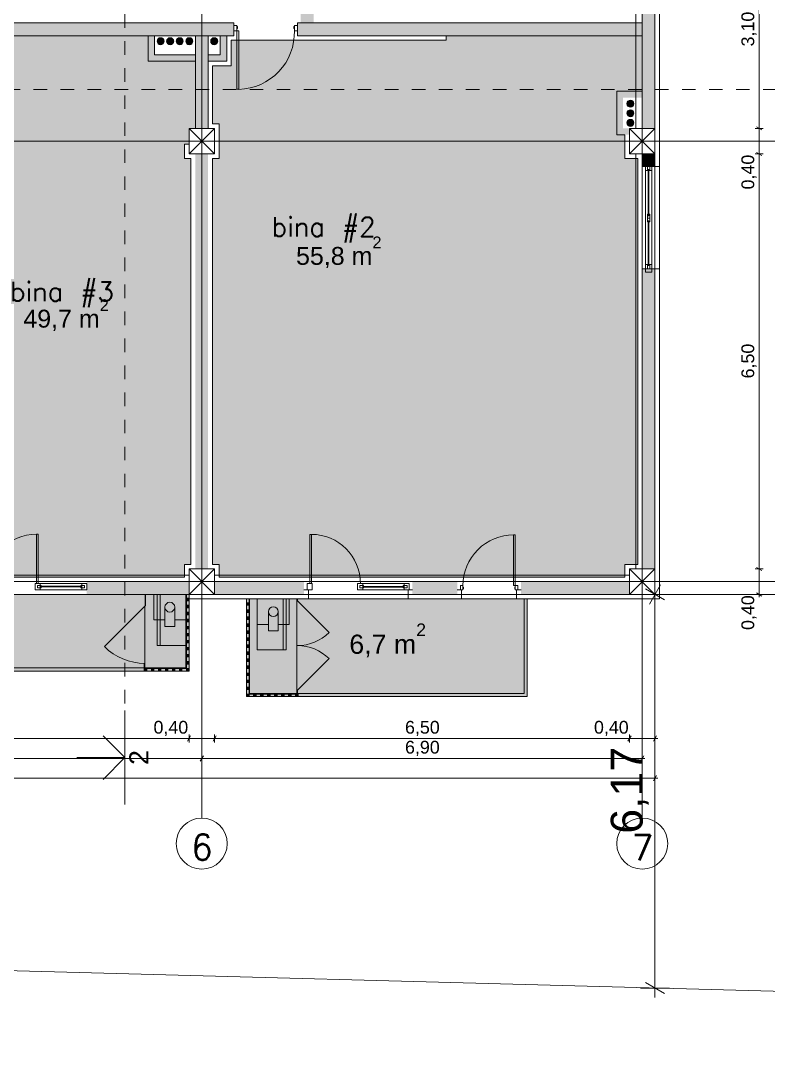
# Model space of a CAD drawing. Header units: metres. Extents: x 476297 to 476657, y 4620828 to 4621206.
# Drawn here: x 476422.53 to 476434.24, y 4620856.06 to 4620872.34 of the extents above; entities that cross this region are included whole.
import ezdxf

# ---------------------------------------------------------------- set-up
doc = ezdxf.new("R2010")
doc.units = ezdxf.units.M
doc.header["$MEASUREMENT"] = 0
doc.linetypes.add('Dashed', pattern=[0.423333, 0.211667, -0.211667])
for name, color, linetype in [('0_Pen_No__42_Pen_No__250', 7, 'Continuous'), ('2D Drafting - General_Pen_No__1', 7, 'Continuous'), ('2D Drafting - General_Pen_No__1_Pen_No__7', 7, 'Continuous'), ('2D Drafting - General_Pen_No__250_Pen_No__7', 7, 'Continuous'), ('2D Drafting - General_Pen_No__7', 7, 'Continuous'), ('2D Drafting - General_Pen_No__7_Pen_No__1', 7, 'Continuous'), ('2D Drafting - General_Pen_No__7_Pen_No__7', 7, 'Continuous'), ('Annotation - Text_Pen_No__7', 7, 'Continuous'), ('Doors_Pen_No__7_Pen_No__1', 7, 'Continuous'), ('Doors_Pen_No__7_Pen_No__7', 7, 'Continuous'), ('G-Anno-Nplt', 7, 'Continuous'), ('gegmebi_Pen_No__1', 7, 'Continuous'), ('kar-panjara_Pen_No__7_Pen_No__1', 7, 'Continuous'), ('kar-panjara_Pen_No__7_Pen_No__7', 7, 'Continuous'), ('New.', 7, 'Continuous'), ('New2D Drafting - General_Pen_No__250_Pen_No__7', 7, 'Continuous'), ('New2D Drafting - General_Pen_No__30_Pen_No__9_Pen_No__9', 7, 'Continuous'), ('New_________ _________ ___2', 7, 'Continuous'), ('NewDoors_Pen_No__7_Pen_No__7', 7, 'Continuous'), ('Newreg_nak', 7, 'Continuous'), ('Newshenobebi', 7, 'Continuous'), ('NewStructural - Bearing', 7, 'Continuous'), ('shaxtebi da milebi_Pen_No__1_Pen_No__1', 7, 'Continuous'), ('shaxtebi da milebi_Pen_No__5_Pen_No__250', 7, 'Continuous'), ('shaxtebi da milebi_Pen_No__5_Pen_No__5', 7, 'Continuous'), ('zoma', 7, 'Continuous'), ('zoma_Pen_No__5', 7, 'Continuous')]:
    doc.layers.add(name, color=color, linetype=linetype)
doc.styles.add('GENERATED_STYLE_1', font='arial.ttf')
doc.styles.add('GENERATED_STYLE_2', font='arial.ttf')
doc.dimstyles.new('GENERATED_STYLE__1', dxfattribs={"dimtxt": 0.2, "dimasz": 0.064421, "dimexe": 0.18, "dimexo": 0.003, "dimgap": 0.09, "dimtad": 1, "dimtih": 1, "dimtoh": 1, "dimzin": 0, "dimdsep": 46, "dimtxsty": 'GENERATED_STYLE_2', "dimblk": 'ARROWHEAD_2', "dimblk1": 'ARROWHEAD_2', "dimblk2": 'ARROWHEAD_2', "dimcen": 0.09, "dimclrd": 142, "dimclre": 142, "dimclrt": 142, "dimadec": 0, "dimazin": 0, "dimtfac": 1, "dimtdec": 4, "dimtmove": 0, "dimatfit": 3, "dimfxl": 1, "dimtolj": 1, "dimtzin": 0, "dimarcsym": 0})
doc.dimstyles.new('GENERATED_STYLE__10', dxfattribs={"dimtxt": 0.5, "dimasz": 0.228, "dimexe": 0.18, "dimexo": 0.003, "dimgap": 0.09, "dimtad": 1, "dimtih": 1, "dimtoh": 1, "dimzin": 0, "dimdsep": 46, "dimtxsty": 'GENERATED_STYLE_2', "dimblk": 'ARROWHEAD_2', "dimblk1": 'ARROWHEAD_2', "dimblk2": 'ARROWHEAD_2', "dimcen": 0.09, "dimclrd": 1, "dimclre": 1, "dimclrt": 1, "dimadec": 0, "dimazin": 0, "dimtfac": 1, "dimtdec": 4, "dimtmove": 0, "dimatfit": 3, "dimfxl": 1, "dimtolj": 1, "dimtzin": 0, "dimarcsym": 0})
doc.dimstyles.new('GENERATED_STYLE__11', dxfattribs={"dimtxt": 0.2, "dimasz": 0.064421, "dimexe": 0.18, "dimexo": 0.003, "dimgap": 0.09, "dimtad": 1, "dimzin": 0, "dimdsep": 46, "dimtxsty": 'GENERATED_STYLE_2', "dimblk": 'ARROWHEAD_2', "dimblk1": 'ARROWHEAD_2', "dimblk2": 'ARROWHEAD_2', "dimcen": 0.09, "dimclrd": 142, "dimclre": 142, "dimclrt": 142, "dimadec": 0, "dimazin": 0, "dimtfac": 1, "dimtdec": 4, "dimtmove": 0, "dimatfit": 3, "dimfxl": 1, "dimtolj": 1, "dimtzin": 0, "dimarcsym": 0})
doc.dimstyles.new('GENERATED_STYLE__9', dxfattribs={"dimtxt": 0.5, "dimasz": 0.228, "dimexe": 0.18, "dimexo": 0.003, "dimgap": 0.09, "dimtad": 1, "dimzin": 0, "dimdsep": 46, "dimtxsty": 'GENERATED_STYLE_2', "dimblk": 'ARROWHEAD_2', "dimblk1": 'ARROWHEAD_2', "dimblk2": 'ARROWHEAD_2', "dimcen": 0.09, "dimclrd": 1, "dimclre": 1, "dimclrt": 1, "dimadec": 0, "dimazin": 0, "dimtfac": 1, "dimtdec": 4, "dimtmove": 0, "dimatfit": 3, "dimfxl": 1, "dimtolj": 1, "dimtzin": 0, "dimarcsym": 0})

# ---------------------------------------------------------------- blocks, each defined once
blk = doc.blocks.new('*D622', base_point=(476844.527, 4621385.791))
at = {"layer": 'zoma', "color": 1, "linetype": 'Continuous', "lineweight": 0, "transparency": 16777216}
for p, q in [((476432.612, 4620863.272), (476432.312, 4620863.445)), ((476432.462, 4620863.359), (476432.462, 4620863.505)), ((476432.687, 4620863.359), (476432.237, 4620863.359)), ((476432.462, 4620857.194), (476432.462, 4620863.359)), ((476432.312, 4620857.281), (476432.612, 4620857.108)), ((476432.687, 4620857.194), (476432.237, 4620857.194)), ((476432.462, 4620857.047), (476432.462, 4620857.194))]:
    blk.add_line(p, q, dxfattribs=at)
at = {"layer": 'zoma', "color": 1, "lineweight": 0, "transparency": 16777216, "insert": (476432.362, 4620859.611), "char_height": 0.5, "attachment_point": 7, "rotation": 90, "style": 'GENERATED_STYLE_2'}
blk.add_mtext('\\A1;{\\pql;\\fArial CYR|b0|i0|c204|p34;6,17}', dxfattribs=at)
blk = doc.blocks.new('ARROWHEAD_2')
at = {"color": 0, "linetype": 'Continuous', "lineweight": 0}
for p, q in [((0, 0), (-1, 0)), ((-0.378, -0.655), (0.378, 0.655))]:
    blk.add_line(p, q, dxfattribs=at)
blk = doc.blocks.new('*D628', base_point=(476844.527, 4621385.791))
at = {"layer": 'zoma', "color": 142, "linetype": 'Continuous', "lineweight": 0, "transparency": 16777216}
for p, q in [((476418.487, 4620860.832), (476418.438, 4620860.747)), ((476418.462, 4620860.726), (476418.462, 4620860.853)), ((476425.387, 4620860.832), (476425.338, 4620860.747)), ((476425.362, 4620860.726), (476425.362, 4620860.853)), ((476418.462, 4620860.789), (476425.362, 4620860.789))]:
    blk.add_line(p, q, dxfattribs=at)
at = {"layer": 'zoma', "color": 142, "lineweight": 0, "transparency": 16777216, "insert": (476421.646, 4620860.829), "char_height": 0.2, "attachment_point": 7, "style": 'GENERATED_STYLE_2'}
blk.add_mtext('\\A1;{\\pql;\\fArial CYR|b0|i0|c204|p34;6,90}', dxfattribs=at)
blk = doc.blocks.new('*D629', base_point=(476844.527, 4621385.791))
at = {"layer": 'zoma', "color": 142, "linetype": 'Continuous', "lineweight": 0, "transparency": 16777216}
for p, q in [((476425.387, 4620860.832), (476425.338, 4620860.747)), ((476425.362, 4620860.726), (476425.362, 4620860.853)), ((476432.238, 4620860.747), (476432.287, 4620860.832)), ((476432.262, 4620860.726), (476432.262, 4620860.853)), ((476425.362, 4620860.789), (476432.262, 4620860.789)), ((476432.262, 4620860.789), (476432.304, 4620860.789))]:
    blk.add_line(p, q, dxfattribs=at)
at = {"layer": 'zoma', "color": 142, "lineweight": 0, "transparency": 16777216, "insert": (476428.546, 4620860.829), "char_height": 0.2, "attachment_point": 7, "style": 'GENERATED_STYLE_2'}
blk.add_mtext('\\A1;{\\pql;\\fArial CYR|b0|i0|c204|p34;6,90}', dxfattribs=at)
blk = doc.blocks.new('*D636', base_point=(476844.527, 4621385.791))
at = {"layer": 'zoma', "color": 142, "linetype": 'Continuous', "lineweight": 0, "transparency": 16777216}
for p, q in [((476390.687, 4620860.523), (476390.638, 4620860.438)), ((476390.662, 4620860.417), (476390.662, 4620860.544)), ((476432.438, 4620860.438), (476432.487, 4620860.523)), ((476432.462, 4620860.417), (476432.462, 4620860.544)), ((476390.621, 4620860.481), (476390.662, 4620860.481)), ((476390.662, 4620860.481), (476432.462, 4620860.481)), ((476432.462, 4620860.481), (476432.504, 4620860.481))]:
    blk.add_line(p, q, dxfattribs=at)
at = {"layer": 'zoma', "color": 142, "lineweight": 0, "transparency": 16777216, "insert": (476411.22, 4620860.521), "char_height": 0.2, "attachment_point": 7, "style": 'GENERATED_STYLE_2'}
blk.add_mtext('\\A1;{\\pql;\\fArial CYR|b0|i0|c204|p34;41,80}', dxfattribs=at)
blk = doc.blocks.new('*D646', base_point=(476844.527, 4621385.791))
at = {"layer": 'zoma', "color": 142, "linetype": 'Continuous', "lineweight": 0, "transparency": 16777216}
for p, q in [((476418.687, 4620861.143), (476418.638, 4620861.058)), ((476418.662, 4620861.037), (476418.662, 4620861.164)), ((476425.187, 4620861.143), (476425.138, 4620861.058)), ((476425.162, 4620861.037), (476425.162, 4620861.164)), ((476418.662, 4620861.101), (476425.162, 4620861.101))]:
    blk.add_line(p, q, dxfattribs=at)
at = {"layer": 'zoma', "color": 142, "lineweight": 0, "transparency": 16777216, "char_height": 0.2, "attachment_point": 7, "style": 'GENERATED_STYLE_2'}
for s, insert in [('\\A1;{\\pql;\\fArial CYR|b0|i0|c204|p34;6,50}', (476421.646, 4620861.141)), ('\\A1;{\\pql;\\fArial CYR|b0|i0|c204|p34;0,40}', (476424.606, 4620861.141))]:
    blk.add_mtext(s, dxfattribs=dict(at, insert=insert))
blk = doc.blocks.new('*D647', base_point=(476844.527, 4621385.791))
at = {"layer": 'zoma', "color": 142, "linetype": 'Continuous', "lineweight": 0, "transparency": 16777216}
for p, q in [((476425.187, 4620861.143), (476425.138, 4620861.058)), ((476425.162, 4620861.037), (476425.162, 4620861.164)), ((476425.587, 4620861.143), (476425.538, 4620861.058)), ((476425.562, 4620861.037), (476425.562, 4620861.164)), ((476425.162, 4620861.101), (476425.562, 4620861.101))]:
    blk.add_line(p, q, dxfattribs=at)
blk = doc.blocks.new('*D648', base_point=(476844.527, 4621385.791))
at = {"layer": 'zoma', "color": 142, "linetype": 'Continuous', "lineweight": 0, "transparency": 16777216}
for p, q in [((476425.587, 4620861.143), (476425.538, 4620861.058)), ((476425.562, 4620861.037), (476425.562, 4620861.164)), ((476432.087, 4620861.143), (476432.038, 4620861.058)), ((476432.062, 4620861.037), (476432.062, 4620861.164)), ((476425.562, 4620861.101), (476432.062, 4620861.101))]:
    blk.add_line(p, q, dxfattribs=at)
at = {"layer": 'zoma', "color": 142, "lineweight": 0, "transparency": 16777216, "char_height": 0.2, "attachment_point": 7, "style": 'GENERATED_STYLE_2'}
for s, insert in [('\\A1;{\\pql;\\fArial CYR|b0|i0|c204|p34;6,50}', (476428.546, 4620861.141)), ('\\A1;{\\pql;\\fArial CYR|b0|i0|c204|p34;0,40}', (476431.506, 4620861.141))]:
    blk.add_mtext(s, dxfattribs=dict(at, insert=insert))
blk = doc.blocks.new('*D649', base_point=(476844.527, 4621385.791))
at = {"layer": 'zoma', "color": 142, "linetype": 'Continuous', "lineweight": 0, "transparency": 16777216}
for p, q in [((476432.087, 4620861.143), (476432.038, 4620861.058)), ((476432.062, 4620861.037), (476432.062, 4620861.164)), ((476432.438, 4620861.058), (476432.487, 4620861.143)), ((476432.462, 4620861.037), (476432.462, 4620861.164)), ((476432.062, 4620861.101), (476432.462, 4620861.101)), ((476432.462, 4620861.101), (476432.504, 4620861.101))]:
    blk.add_line(p, q, dxfattribs=at)
blk = doc.blocks.new('*D650', base_point=(476844.527, 4621385.791))
at = {"layer": 'zoma', "color": 142, "linetype": 'Continuous', "lineweight": 0, "transparency": 16777216}
for p, q in [((476434.156, 4620863.759), (476434.029, 4620863.759)), ((476434.05, 4620863.783), (476434.135, 4620863.734)), ((476434.093, 4620863.359), (476434.093, 4620863.759)), ((476434.156, 4620863.359), (476434.029, 4620863.359)), ((476434.05, 4620863.383), (476434.135, 4620863.334)), ((476434.093, 4620863.317), (476434.093, 4620863.359))]:
    blk.add_line(p, q, dxfattribs=at)
at = {"layer": 'zoma', "color": 142, "lineweight": 0, "transparency": 16777216, "insert": (476434.053, 4620862.802), "char_height": 0.2, "attachment_point": 7, "rotation": 90, "style": 'GENERATED_STYLE_2'}
blk.add_mtext('\\A1;{\\pql;\\fArial CYR|b0|i0|c204|p34;0,40}', dxfattribs=at)
blk = doc.blocks.new('*D651', base_point=(476844.527, 4621385.791))
at = {"layer": 'zoma', "color": 142, "linetype": 'Continuous', "lineweight": 0, "transparency": 16777216}
for p, q in [((476434.156, 4620870.259), (476434.029, 4620870.259)), ((476434.05, 4620870.283), (476434.135, 4620870.234)), ((476434.093, 4620863.759), (476434.093, 4620870.259)), ((476434.156, 4620863.759), (476434.029, 4620863.759)), ((476434.05, 4620863.783), (476434.135, 4620863.734))]:
    blk.add_line(p, q, dxfattribs=at)
at = {"layer": 'zoma', "color": 142, "lineweight": 0, "transparency": 16777216, "char_height": 0.2, "attachment_point": 7, "rotation": 90, "style": 'GENERATED_STYLE_2'}
for s, insert in [('\\A1;{\\pql;\\fArial CYR|b0|i0|c204|p34;0,40}', (476434.053, 4620869.702)), ('\\A1;{\\pql;\\fArial CYR|b0|i0|c204|p34;6,50}', (476434.053, 4620866.742))]:
    blk.add_mtext(s, dxfattribs=dict(at, insert=insert))
blk = doc.blocks.new('*D652', base_point=(476844.527, 4621385.791))
at = {"layer": 'zoma', "color": 142, "linetype": 'Continuous', "lineweight": 0, "transparency": 16777216}
for p, q in [((476434.156, 4620870.659), (476434.029, 4620870.659)), ((476434.05, 4620870.683), (476434.135, 4620870.634)), ((476434.093, 4620870.259), (476434.093, 4620870.659)), ((476434.156, 4620870.259), (476434.029, 4620870.259)), ((476434.05, 4620870.283), (476434.135, 4620870.234))]:
    blk.add_line(p, q, dxfattribs=at)
blk = doc.blocks.new('*D653', base_point=(476844.527, 4621385.791))
at = {"layer": 'zoma', "color": 142, "linetype": 'Continuous', "lineweight": 0, "transparency": 16777216}
for p, q in [((476434.156, 4620873.759), (476434.029, 4620873.759)), ((476434.05, 4620873.783), (476434.135, 4620873.734)), ((476434.093, 4620870.659), (476434.093, 4620873.759)), ((476434.156, 4620870.659), (476434.029, 4620870.659)), ((476434.05, 4620870.683), (476434.135, 4620870.634))]:
    blk.add_line(p, q, dxfattribs=at)
at = {"layer": 'zoma', "color": 142, "lineweight": 0, "transparency": 16777216, "char_height": 0.2, "attachment_point": 7, "rotation": 90, "style": 'GENERATED_STYLE_2'}
for s, insert in [('\\A1;{\\pql;\\fArial CYR|b0|i0|c204|p34;0,40}', (476434.053, 4620873.202)), ('\\A1;{\\pql;\\fArial CYR|b0|i0|c204|p34;3,10}', (476434.053, 4620871.942))]:
    blk.add_mtext(s, dxfattribs=dict(at, insert=insert))
blk = doc.blocks.new('*D668', base_point=(476844.527, 4621385.791))
at = {"layer": 'zoma', "color": 1, "linetype": 'Continuous', "lineweight": 0, "transparency": 16777216}
for p, q in [((476432.462, 4620863.133), (476432.462, 4620863.583)), ((476446.541, 4620863.133), (476446.541, 4620863.583)), ((476432.549, 4620863.508), (476432.376, 4620863.208)), ((476446.454, 4620863.208), (476446.627, 4620863.508)), ((476432.316, 4620863.358), (476432.462, 4620863.358)), ((476432.462, 4620863.358), (476446.541, 4620863.358)), ((476446.541, 4620863.358), (476446.688, 4620863.358))]:
    blk.add_line(p, q, dxfattribs=at)
at = {"layer": 'zoma', "color": 1, "lineweight": 0, "transparency": 16777216, "insert": (476438.647, 4620863.458), "char_height": 0.5, "attachment_point": 7, "style": 'GENERATED_STYLE_2'}
blk.add_mtext('\\A1;{\\pql;\\fArial CYR|b0|i0|c204|p34;14,08}', dxfattribs=at)

msp = doc.modelspace()

# ---------------------------------------------------------------- hatches: boundary and pattern name
at = {"layer": '2D Drafting - General_Pen_No__250_Pen_No__7', "linetype": 'Continuous', "lineweight": 0}
for points in [[(476432.262, 4620873.759), (476432.462, 4620873.759), (476432.462, 4620870.659), (476432.262, 4620870.659)], [(476427.113, 4620872.708), (476426.913, 4620872.708), (476426.913, 4620872.309), (476427.113, 4620872.309)], [(476425.863, 4620872.309), (476422.113, 4620872.309), (476422.113, 4620872.109), (476425.863, 4620872.109)], [(476432.262, 4620872.309), (476426.863, 4620872.309), (476426.863, 4620872.109), (476432.262, 4620872.109)], [(476424.622, 4620872.109), (476424.522, 4620872.109), (476424.522, 4620871.709), (476425.262, 4620871.709), (476425.262, 4620871.809), (476424.622, 4620871.809)], [(476425.262, 4620870.659), (476425.262, 4620872.109), (476425.462, 4620872.109), (476425.462, 4620870.659)], [(476425.652, 4620872.109), (476425.753, 4620872.109), (476425.753, 4620871.709), (476425.462, 4620871.709), (476425.462, 4620871.809), (476425.652, 4620871.809)], [(476432.262, 4620871.24), (476432.262, 4620871.14), (476431.962, 4620871.14), (476431.962, 4620870.659), (476432.062, 4620870.659), (476432.062, 4620870.558), (476431.862, 4620870.558), (476431.862, 4620871.24)], [(476425.262, 4620863.759), (476425.262, 4620870.259), (476425.462, 4620870.259), (476425.462, 4620863.759)], [(476432.262, 4620870.259), (476432.462, 4620870.259), (476432.462, 4620870.059), (476432.262, 4620870.059)], [(476432.262, 4620868.459), (476432.462, 4620868.459), (476432.462, 4620863.759), (476432.262, 4620863.759)], [(476425.162, 4620863.359), (476423.561, 4620863.359), (476423.561, 4620863.559), (476425.162, 4620863.559)], [(476426.963, 4620863.359), (476425.562, 4620863.359), (476425.562, 4620863.559), (476426.963, 4620863.559)], [(476428.663, 4620863.559), (476428.663, 4620863.359), (476429.363, 4620863.359), (476429.363, 4620863.559)], [(476432.062, 4620863.359), (476430.363, 4620863.359), (476430.363, 4620863.559), (476432.062, 4620863.559)], [(476424.483, 4620863.359), (476424.483, 4620863.179), (476424.473, 4620863.179), (476424.473, 4620863.359)], [(476425.112, 4620862.199), (476425.112, 4620863.359), (476425.122, 4620863.359), (476425.122, 4620862.199)], [(476426.112, 4620861.798), (476426.102, 4620861.798), (476426.102, 4620863.289), (476426.112, 4620863.289)], [(476426.862, 4620863.288), (476426.862, 4620863.258), (476426.852, 4620863.258), (476426.852, 4620863.288)], [(476424.462, 4620862.279), (476424.462, 4620862.199), (476424.472, 4620862.199), (476424.472, 4620862.279)], [(476424.472, 4620862.209), (476425.112, 4620862.209), (476425.112, 4620862.199), (476424.472, 4620862.199)], [(476426.863, 4620861.808), (476426.112, 4620861.808), (476426.112, 4620861.798), (476426.863, 4620861.798)], [(476426.863, 4620861.858), (476426.853, 4620861.858), (476426.853, 4620861.808), (476426.863, 4620861.808)]]:
    msp.add_hatch(color=7, dxfattribs=at).paths.add_polyline_path(points)
at = {"layer": 'G-Anno-Nplt', "linetype": 'Continuous', "lineweight": 0}
for color, points in [(167, [(476425.262, 4620870.659), (476425.162, 4620870.659), (476425.162, 4620870.413), (476425.092, 4620870.413), (476425.092, 4620870.189), (476425.192, 4620870.189), (476425.192, 4620863.829), (476425.092, 4620863.829), (476425.092, 4620863.629), (476418.732, 4620863.629), (476418.732, 4620863.829), (476418.683, 4620863.829), (476418.683, 4620869.939), (476421.083, 4620869.939), (476421.083, 4620872.039), (476422.233, 4620872.039), (476422.233, 4620872.109), (476424.522, 4620872.109), (476424.522, 4620871.709), (476425.262, 4620871.709)]), (167, [(476425.532, 4620870.189), (476425.532, 4620863.829), (476425.632, 4620863.829), (476425.632, 4620863.629), (476431.992, 4620863.629), (476431.992, 4620863.829), (476432.192, 4620863.829), (476432.192, 4620870.189), (476431.992, 4620870.189), (476431.992, 4620870.558), (476431.862, 4620870.558), (476431.862, 4620871.24), (476432.262, 4620871.24), (476432.262, 4620872.039), (476432.262, 4620872.109), (476429.192, 4620872.109), (476429.192, 4620872.039), (476425.823, 4620872.039), (476425.823, 4620871.639), (476425.532, 4620871.639), (476425.532, 4620870.729), (476425.632, 4620870.729), (476425.632, 4620870.189)]), (46, [(476418.662, 4620863.359), (476418.662, 4620862.159), (476425.162, 4620862.159), (476425.162, 4620863.359)]), (46, [(476430.462, 4620861.758), (476430.462, 4620863.289), (476426.062, 4620863.289), (476426.062, 4620861.758)])]:
    msp.add_hatch(color=color, dxfattribs=at).paths.add_polyline_path(points)
at = {"layer": 'New2D Drafting - General_Pen_No__250_Pen_No__7', "linetype": 'Continuous', "lineweight": 0}
for points in [[(476425.112, 4620863.359), (476424.612, 4620863.359), (476424.612, 4620862.959), (476424.785, 4620862.959), (476424.785, 4620862.859), (476424.939, 4620862.859), (476424.939, 4620862.959), (476425.112, 4620862.959)], [(476425.112, 4620863.359), (476424.662, 4620863.359), (476424.662, 4620862.559), (476425.112, 4620862.559)], [(476426.232, 4620863.289), (476426.682, 4620863.289), (476426.682, 4620862.489), (476426.232, 4620862.489)], [(476426.232, 4620863.289), (476426.732, 4620863.289), (476426.732, 4620862.889), (476426.559, 4620862.889), (476426.559, 4620862.789), (476426.405, 4620862.789), (476426.405, 4620862.889), (476426.232, 4620862.889)]]:
    msp.add_hatch(color=255, dxfattribs=at).paths.add_polyline_path(points)
at = {"layer": 'New2D Drafting - General_Pen_No__30_Pen_No__9_Pen_No__9', "linetype": 'Continuous', "lineweight": 0}
for points in [[(476425.162, 4620863.299), (476425.122, 4620863.299), (476425.122, 4620863.259), (476425.162, 4620863.259)], [(476425.162, 4620863.189), (476425.122, 4620863.189), (476425.122, 4620863.149), (476425.162, 4620863.149)], [(476426.062, 4620863.228), (476426.102, 4620863.228), (476426.102, 4620863.188), (476426.062, 4620863.188)], [(476426.062, 4620863.118), (476426.102, 4620863.118), (476426.102, 4620863.078), (476426.062, 4620863.078)], [(476425.162, 4620863.079), (476425.122, 4620863.079), (476425.122, 4620863.039), (476425.162, 4620863.039)], [(476425.162, 4620862.969), (476425.122, 4620862.969), (476425.122, 4620862.929), (476425.162, 4620862.929)], [(476426.062, 4620863.008), (476426.102, 4620863.008), (476426.102, 4620862.968), (476426.062, 4620862.968)], [(476425.162, 4620862.859), (476425.122, 4620862.859), (476425.122, 4620862.819), (476425.162, 4620862.819)], [(476426.062, 4620862.898), (476426.102, 4620862.898), (476426.102, 4620862.858), (476426.062, 4620862.858)], [(476426.062, 4620862.788), (476426.102, 4620862.788), (476426.102, 4620862.748), (476426.062, 4620862.748)], [(476425.162, 4620862.749), (476425.122, 4620862.749), (476425.122, 4620862.709), (476425.162, 4620862.709)], [(476425.162, 4620862.639), (476425.122, 4620862.639), (476425.122, 4620862.599), (476425.162, 4620862.599)], [(476426.062, 4620862.678), (476426.102, 4620862.678), (476426.102, 4620862.638), (476426.062, 4620862.638)], [(476425.162, 4620862.529), (476425.122, 4620862.529), (476425.122, 4620862.489), (476425.162, 4620862.489)], [(476426.062, 4620862.568), (476426.102, 4620862.568), (476426.102, 4620862.528), (476426.062, 4620862.528)], [(476426.062, 4620862.458), (476426.102, 4620862.458), (476426.102, 4620862.418), (476426.062, 4620862.418)], [(476425.162, 4620862.419), (476425.122, 4620862.419), (476425.122, 4620862.379), (476425.162, 4620862.379)], [(476425.162, 4620862.309), (476425.122, 4620862.309), (476425.122, 4620862.269), (476425.162, 4620862.269)], [(476426.062, 4620862.348), (476426.102, 4620862.348), (476426.102, 4620862.308), (476426.062, 4620862.308)], [(476424.502, 4620862.159), (476424.502, 4620862.199), (476424.462, 4620862.199), (476424.462, 4620862.159)], [(476424.612, 4620862.159), (476424.612, 4620862.199), (476424.572, 4620862.199), (476424.572, 4620862.159)], [(476424.722, 4620862.159), (476424.722, 4620862.199), (476424.682, 4620862.199), (476424.682, 4620862.159)], [(476424.832, 4620862.159), (476424.832, 4620862.199), (476424.792, 4620862.199), (476424.792, 4620862.159)], [(476424.942, 4620862.159), (476424.942, 4620862.199), (476424.902, 4620862.199), (476424.902, 4620862.159)], [(476425.052, 4620862.159), (476425.052, 4620862.199), (476425.012, 4620862.199), (476425.012, 4620862.159)], [(476425.162, 4620862.159), (476425.162, 4620862.199), (476425.122, 4620862.199), (476425.122, 4620862.159)], [(476426.062, 4620862.238), (476426.102, 4620862.238), (476426.102, 4620862.198), (476426.062, 4620862.198)], [(476426.062, 4620862.128), (476426.102, 4620862.128), (476426.102, 4620862.088), (476426.062, 4620862.088)], [(476426.062, 4620862.018), (476426.102, 4620862.018), (476426.102, 4620861.978), (476426.062, 4620861.978)], [(476426.062, 4620861.908), (476426.102, 4620861.908), (476426.102, 4620861.868), (476426.062, 4620861.868)], [(476426.062, 4620861.758), (476426.062, 4620861.798), (476426.102, 4620861.798), (476426.102, 4620861.758)], [(476426.172, 4620861.758), (476426.172, 4620861.798), (476426.212, 4620861.798), (476426.212, 4620861.758)], [(476426.282, 4620861.758), (476426.282, 4620861.798), (476426.322, 4620861.798), (476426.322, 4620861.758)], [(476426.392, 4620861.758), (476426.392, 4620861.798), (476426.432, 4620861.798), (476426.432, 4620861.758)], [(476426.502, 4620861.758), (476426.502, 4620861.798), (476426.542, 4620861.798), (476426.542, 4620861.758)], [(476426.612, 4620861.758), (476426.612, 4620861.798), (476426.652, 4620861.798), (476426.652, 4620861.758)], [(476426.722, 4620861.758), (476426.722, 4620861.798), (476426.762, 4620861.798), (476426.762, 4620861.758)], [(476426.832, 4620861.758), (476426.832, 4620861.798), (476426.872, 4620861.798), (476426.872, 4620861.758)]]:
    msp.add_hatch(color=255, dxfattribs=at).paths.add_polyline_path(points)
at = {"layer": 'shaxtebi da milebi_Pen_No__1_Pen_No__1', "linetype": 'Continuous', "lineweight": 0}
for points in [[(476425.112, 4620872.024, -1), (476425.222, 4620872.024, -1)], [(476425.612, 4620872.024, 1), (476425.502, 4620872.024, 1)], [(476432.077, 4620870.8, 1), (476432.077, 4620870.69, 1)]]:
    msp.add_hatch(color=1, dxfattribs=at).paths.add_polyline_path(points)
at = {"layer": 'shaxtebi da milebi_Pen_No__5_Pen_No__5', "linetype": 'Continuous', "lineweight": 0}
for color, points in [(251, [(476424.717, 4620872.079, -1), (476424.717, 4620871.969, -1)]), (251, [(476424.867, 4620872.079, -1), (476424.867, 4620871.969, -1)]), (5, [(476425.017, 4620872.079, -1), (476425.017, 4620871.969, -1)]), (251, [(476432.077, 4620870.99, -1), (476432.077, 4620871.1, -1)]), (251, [(476432.077, 4620870.84, -1), (476432.077, 4620870.95, -1)])]:
    msp.add_hatch(color=color, dxfattribs=at).paths.add_polyline_path(points)

# ---------------------------------------------------------------- linework, layer by layer
at = {"layer": '0_Pen_No__42_Pen_No__250', "color": 5, "linetype": 'Continuous', "lineweight": 0}
for centre in [(476425.362, 4620859.457), (476425.362, 4620859.457), (476432.262, 4620859.457), (476432.262, 4620859.457)]:
    msp.add_circle(centre, 0.4, dxfattribs=at)
at = {"layer": '2D Drafting - General_Pen_No__1', "color": 7, "linetype": 'Continuous', "lineweight": 0}
for p, q in [((476425.562, 4620870.259), (476425.162, 4620870.659)), ((476425.162, 4620870.259), (476425.562, 4620870.659)), ((476432.462, 4620870.259), (476432.062, 4620870.659)), ((476432.062, 4620870.259), (476432.462, 4620870.659)), ((476425.562, 4620863.359), (476425.162, 4620863.759)), ((476425.162, 4620863.359), (476425.562, 4620863.759)), ((476432.462, 4620863.359), (476432.062, 4620863.759)), ((476432.062, 4620863.359), (476432.462, 4620863.759))]:
    msp.add_line(p, q, dxfattribs=at)
at = {"layer": '2D Drafting - General_Pen_No__1', "color": 7, "linetype": 'Continuous', "lineweight": 0, "flags": 128}
for points in [[(476432.462, 4620870.659), (476432.462, 4620873.759), (476432.162, 4620873.759), (476432.162, 4620870.659)], [(476425.162, 4620870.259), (476425.562, 4620870.259), (476425.562, 4620870.659), (476425.162, 4620870.659)], [(476432.462, 4620870.259), (476432.062, 4620870.259), (476432.062, 4620870.659), (476432.462, 4620870.659)], [(476432.462, 4620863.759), (476432.462, 4620870.259), (476432.162, 4620870.259), (476432.162, 4620863.759)], [(476425.162, 4620863.359), (476425.562, 4620863.359), (476425.562, 4620863.759), (476425.162, 4620863.759)], [(476432.462, 4620863.359), (476432.062, 4620863.359), (476432.062, 4620863.759), (476432.462, 4620863.759)], [(476418.662, 4620863.359), (476425.162, 4620863.359), (476425.162, 4620863.659), (476418.662, 4620863.659)], [(476425.562, 4620863.359), (476432.062, 4620863.359), (476432.062, 4620863.659), (476425.562, 4620863.659)]]:
    msp.add_lwpolyline(points, close=True, dxfattribs=at)
at = {"layer": '2D Drafting - General_Pen_No__1_Pen_No__7', "color": 7, "linetype": 'Continuous', "lineweight": 0}
msp.add_arc((476425.92, 4620872.162), 0.893, 271.6038, 1.6038, dxfattribs=at)
at = {"layer": '2D Drafting - General_Pen_No__250_Pen_No__7', "color": 7, "linetype": 'Continuous', "lineweight": 0, "flags": 128}
for points in [[(476425.863, 4620872.309), (476422.113, 4620872.309), (476422.113, 4620872.109), (476425.863, 4620872.109)], [(476432.262, 4620872.309), (476426.863, 4620872.309), (476426.863, 4620872.109), (476432.262, 4620872.109)], [(476424.622, 4620872.109), (476424.522, 4620872.109), (476424.522, 4620871.709), (476425.262, 4620871.709), (476425.262, 4620871.809), (476424.622, 4620871.809)], [(476425.262, 4620870.659), (476425.262, 4620872.109), (476425.462, 4620872.109), (476425.462, 4620870.659)], [(476425.652, 4620872.109), (476425.753, 4620872.109), (476425.753, 4620871.709), (476425.462, 4620871.709), (476425.462, 4620871.809), (476425.652, 4620871.809)], [(476424.483, 4620863.359), (476424.483, 4620863.179), (476424.473, 4620863.179), (476424.473, 4620863.359)], [(476425.112, 4620862.199), (476425.112, 4620863.359), (476425.122, 4620863.359), (476425.122, 4620862.199)], [(476426.112, 4620861.798), (476426.102, 4620861.798), (476426.102, 4620863.289), (476426.112, 4620863.289)], [(476426.862, 4620863.288), (476426.862, 4620863.258), (476426.852, 4620863.258), (476426.852, 4620863.288)], [(476424.462, 4620862.279), (476424.462, 4620862.199), (476424.472, 4620862.199), (476424.472, 4620862.279)], [(476424.472, 4620862.209), (476425.112, 4620862.209), (476425.112, 4620862.199), (476424.472, 4620862.199)], [(476426.863, 4620861.808), (476426.112, 4620861.808), (476426.112, 4620861.798), (476426.863, 4620861.798)], [(476426.863, 4620861.858), (476426.853, 4620861.858), (476426.853, 4620861.808), (476426.863, 4620861.808)]]:
    msp.add_lwpolyline(points, close=True, dxfattribs=at)
at = {"layer": '2D Drafting - General_Pen_No__7', "color": 7, "linetype": 'Continuous', "lineweight": 0, "flags": 128}
for points in [[(476426.963, 4620863.43), (476427.033, 4620863.43), (476427.033, 4620863.29)], [(476428.663, 4620863.43), (476428.593, 4620863.43), (476428.593, 4620863.29)], [(476429.363, 4620863.43), (476429.433, 4620863.43), (476429.433, 4620863.29)], [(476430.363, 4620863.43), (476430.293, 4620863.43), (476430.293, 4620863.29)]]:
    msp.add_lwpolyline(points, dxfattribs=at)
at = {"layer": '2D Drafting - General_Pen_No__7_Pen_No__1', "color": 7, "linetype": 'Continuous', "lineweight": 0, "flags": 128}
msp.add_lwpolyline([(476427.883, 4620863.43), (476428.533, 4620863.43), (476428.533, 4620863.53), (476427.883, 4620863.53)], close=True, dxfattribs=at)
at = {"layer": '2D Drafting - General_Pen_No__7_Pen_No__7', "color": 7, "linetype": 'Continuous', "lineweight": 0, "flags": 128}
msp.add_lwpolyline([(476423.481, 4620863.431), (476422.831, 4620863.431), (476422.831, 4620863.531), (476423.481, 4620863.531)], close=True, dxfattribs=at)
at = {"layer": '2D Drafting - General_Pen_No__7_Pen_No__7', "color": 7, "linetype": 'Continuous', "lineweight": 0}
for centre, radius, start, end in [((476422.771, 4620863.531), 0.77, 89.9975, 179.9943), ((476427.079, 4620863.53), 0.77, 0.0032, 90), ((476430.247, 4620863.498), 0.794, 89.9985, 180.0002)]:
    msp.add_arc(centre, radius, start, end, dxfattribs=at)
at = {"layer": 'Doors_Pen_No__7_Pen_No__1', "color": 7, "linetype": 'Continuous', "lineweight": 0, "flags": 128}
msp.add_lwpolyline([(476427.053, 4620863.53), (476427.079, 4620863.53), (476427.079, 4620864.3), (476427.053, 4620864.3)], close=True, dxfattribs=at)
at = {"layer": 'Doors_Pen_No__7_Pen_No__7', "color": 7, "linetype": 'Continuous', "lineweight": 0, "flags": 128}
for points in [[(476425.863, 4620872.272), (476425.912, 4620872.272), (476425.912, 4620872.187), (476425.863, 4620872.187)], [(476425.912, 4620872.254), (476425.923, 4620872.254), (476425.923, 4620872.221), (476425.912, 4620872.221)], [(476426.802, 4620872.254), (476426.813, 4620872.254), (476426.813, 4620872.221), (476426.802, 4620872.221)], [(476426.863, 4620872.272), (476426.813, 4620872.272), (476426.813, 4620872.187), (476426.863, 4620872.187)], [(476425.912, 4620872.187), (476425.945, 4620872.187), (476425.945, 4620871.27), (476425.912, 4620871.27)], [(476422.798, 4620863.531), (476422.771, 4620863.531), (476422.771, 4620864.301), (476422.798, 4620864.301)], [(476430.273, 4620863.498), (476430.247, 4620863.498), (476430.247, 4620864.292), (476430.273, 4620864.292)], [(476429.413, 4620863.43), (476429.452, 4620863.43), (476429.452, 4620863.498), (476429.413, 4620863.498)], [(476429.461, 4620863.444), (476429.452, 4620863.444), (476429.452, 4620863.471), (476429.461, 4620863.471)], [(476430.273, 4620863.444), (476430.264, 4620863.444), (476430.264, 4620863.471), (476430.273, 4620863.471)], [(476430.313, 4620863.43), (476430.273, 4620863.43), (476430.273, 4620863.498), (476430.313, 4620863.498)]]:
    msp.add_lwpolyline(points, close=True, dxfattribs=at)
at = {"layer": 'G-Anno-Nplt', "color": 7, "linetype": 'Continuous', "lineweight": 0, "flags": 128}
for points in [[(476425.262, 4620870.659), (476425.162, 4620870.659), (476425.162, 4620870.413), (476425.092, 4620870.413), (476425.092, 4620870.189), (476425.192, 4620870.189), (476425.192, 4620863.829), (476425.092, 4620863.829), (476425.092, 4620863.629), (476418.732, 4620863.629), (476418.732, 4620863.829), (476418.683, 4620863.829), (476418.683, 4620869.939), (476421.083, 4620869.939), (476421.083, 4620872.039), (476422.233, 4620872.039), (476422.233, 4620872.109), (476424.522, 4620872.109), (476424.522, 4620871.709), (476425.262, 4620871.709)], [(476425.532, 4620870.189), (476425.532, 4620863.829), (476425.632, 4620863.829), (476425.632, 4620863.629), (476431.992, 4620863.629), (476431.992, 4620863.829), (476432.192, 4620863.829), (476432.192, 4620870.189), (476431.992, 4620870.189), (476431.992, 4620870.558), (476431.862, 4620870.558), (476431.862, 4620871.24), (476432.262, 4620871.24), (476432.262, 4620872.039), (476432.262, 4620872.109), (476429.192, 4620872.109), (476429.192, 4620872.039), (476425.823, 4620872.039), (476425.823, 4620871.639), (476425.532, 4620871.639), (476425.532, 4620870.729), (476425.632, 4620870.729), (476425.632, 4620870.189)], [(476418.662, 4620863.359), (476418.662, 4620862.159), (476425.162, 4620862.159), (476425.162, 4620863.359)], [(476430.462, 4620861.758), (476430.462, 4620863.289), (476426.062, 4620863.289), (476426.062, 4620861.758)]]:
    msp.add_lwpolyline(points, close=True, dxfattribs=at)
at = {"layer": 'gegmebi_Pen_No__1', "color": 7, "linetype": 'Continuous', "lineweight": 0, "flags": 128}
for points in [[(476424.785, 4620862.959), (476424.612, 4620862.959), (476424.612, 4620863.359), (476425.112, 4620863.359), (476425.112, 4620862.959), (476424.939, 4620862.959)], [(476426.559, 4620862.889), (476426.732, 4620862.889), (476426.732, 4620863.289), (476426.232, 4620863.289), (476426.232, 4620862.889), (476426.405, 4620862.889)], [(476424.785, 4620863.159), (476424.785, 4620862.859), (476424.939, 4620862.859), (476424.939, 4620863.159)], [(476426.559, 4620863.089), (476426.559, 4620862.789), (476426.405, 4620862.789), (476426.405, 4620863.089)]]:
    msp.add_lwpolyline(points, dxfattribs=at)
at = {"layer": 'kar-panjara_Pen_No__7_Pen_No__1', "color": 7, "linetype": 'Continuous', "lineweight": 0, "flags": 128}
for points in [[(476427.093, 4620863.43), (476427.013, 4620863.43), (476427.013, 4620863.53), (476427.093, 4620863.53)], [(476427.883, 4620863.43), (476427.803, 4620863.43), (476427.803, 4620863.53), (476427.883, 4620863.53)], [(476427.838, 4620863.5), (476427.883, 4620863.5), (476427.883, 4620863.485), (476427.883, 4620863.475), (476427.898, 4620863.475), (476427.898, 4620863.46), (476427.838, 4620863.46)], [(476427.898, 4620863.5), (476427.883, 4620863.5), (476427.883, 4620863.485), (476427.898, 4620863.485)], [(476428.533, 4620863.485), (476427.883, 4620863.485), (476427.883, 4620863.475), (476428.533, 4620863.475)], [(476428.578, 4620863.5), (476428.533, 4620863.5), (476428.533, 4620863.485), (476428.533, 4620863.475), (476428.518, 4620863.475), (476428.518, 4620863.46), (476428.578, 4620863.46)], [(476428.518, 4620863.5), (476428.533, 4620863.5), (476428.533, 4620863.485), (476428.518, 4620863.485)], [(476428.533, 4620863.43), (476428.613, 4620863.43), (476428.613, 4620863.53), (476428.533, 4620863.53)]]:
    msp.add_lwpolyline(points, close=True, dxfattribs=at)
at = {"layer": 'kar-panjara_Pen_No__7_Pen_No__7', "color": 7, "linetype": 'Continuous', "lineweight": 0, "flags": 128}
for points in [[(476432.412, 4620869.999), (476432.412, 4620870.119), (476432.312, 4620870.119), (476432.312, 4620869.999)], [(476432.312, 4620868.459), (476432.312, 4620870.059), (476432.412, 4620870.059), (476432.412, 4620868.459)], [(476432.342, 4620870.059), (476432.342, 4620870.014), (476432.357, 4620870.014), (476432.367, 4620870.014), (476432.367, 4620869.999), (476432.382, 4620869.999), (476432.382, 4620870.059)], [(476432.342, 4620869.999), (476432.342, 4620870.014), (476432.357, 4620870.014), (476432.357, 4620869.999)], [(476432.357, 4620870.014), (476432.357, 4620869.29), (476432.367, 4620869.29), (476432.367, 4620870.014)], [(476432.342, 4620869.254), (476432.342, 4620869.299), (476432.357, 4620869.299), (476432.367, 4620869.299), (476432.367, 4620869.314), (476432.382, 4620869.314), (476432.382, 4620869.254)], [(476432.342, 4620869.314), (476432.342, 4620869.299), (476432.357, 4620869.299), (476432.357, 4620869.314)], [(476432.342, 4620869.254), (476432.342, 4620869.209), (476432.357, 4620869.209), (476432.367, 4620869.209), (476432.367, 4620869.194), (476432.382, 4620869.194), (476432.382, 4620869.254)], [(476432.342, 4620869.194), (476432.342, 4620869.209), (476432.357, 4620869.209), (476432.357, 4620869.194)], [(476432.357, 4620868.509), (476432.357, 4620869.209), (476432.367, 4620869.209), (476432.367, 4620868.509)], [(476432.412, 4620868.524), (476432.412, 4620868.404), (476432.312, 4620868.404), (476432.312, 4620868.524)], [(476432.342, 4620868.459), (476432.342, 4620868.509), (476432.357, 4620868.509), (476432.367, 4620868.509), (476432.367, 4620868.524), (476432.382, 4620868.524), (476432.382, 4620868.459)], [(476432.342, 4620868.524), (476432.342, 4620868.509), (476432.357, 4620868.509), (476432.357, 4620868.524)], [(476422.751, 4620863.431), (476422.831, 4620863.431), (476422.831, 4620863.531), (476422.751, 4620863.531)], [(476422.786, 4620863.501), (476422.831, 4620863.501), (476422.831, 4620863.486), (476422.831, 4620863.476), (476422.846, 4620863.476), (476422.846, 4620863.461), (476422.786, 4620863.461)], [(476422.846, 4620863.501), (476422.831, 4620863.501), (476422.831, 4620863.486), (476422.846, 4620863.486)], [(476423.481, 4620863.486), (476422.831, 4620863.486), (476422.831, 4620863.476), (476423.481, 4620863.476)], [(476423.466, 4620863.501), (476423.481, 4620863.501), (476423.481, 4620863.486), (476423.466, 4620863.486)], [(476423.526, 4620863.501), (476423.481, 4620863.501), (476423.481, 4620863.486), (476423.481, 4620863.476), (476423.466, 4620863.476), (476423.466, 4620863.461), (476423.526, 4620863.461)], [(476423.481, 4620863.431), (476423.561, 4620863.431), (476423.561, 4620863.531), (476423.481, 4620863.531)]]:
    msp.add_lwpolyline(points, close=True, dxfattribs=at)
at = {"layer": 'New2D Drafting - General_Pen_No__30_Pen_No__9_Pen_No__9', "color": 7, "linetype": 'Continuous', "lineweight": 0, "flags": 128}
for points in [[(476425.162, 4620863.299), (476425.122, 4620863.299), (476425.122, 4620863.259), (476425.162, 4620863.259)], [(476425.162, 4620863.189), (476425.122, 4620863.189), (476425.122, 4620863.149), (476425.162, 4620863.149)], [(476426.062, 4620863.228), (476426.102, 4620863.228), (476426.102, 4620863.188), (476426.062, 4620863.188)], [(476426.062, 4620863.118), (476426.102, 4620863.118), (476426.102, 4620863.078), (476426.062, 4620863.078)], [(476425.162, 4620863.079), (476425.122, 4620863.079), (476425.122, 4620863.039), (476425.162, 4620863.039)], [(476425.162, 4620862.969), (476425.122, 4620862.969), (476425.122, 4620862.929), (476425.162, 4620862.929)], [(476426.062, 4620863.008), (476426.102, 4620863.008), (476426.102, 4620862.968), (476426.062, 4620862.968)], [(476425.162, 4620862.859), (476425.122, 4620862.859), (476425.122, 4620862.819), (476425.162, 4620862.819)], [(476426.062, 4620862.898), (476426.102, 4620862.898), (476426.102, 4620862.858), (476426.062, 4620862.858)], [(476426.062, 4620862.788), (476426.102, 4620862.788), (476426.102, 4620862.748), (476426.062, 4620862.748)], [(476425.162, 4620862.749), (476425.122, 4620862.749), (476425.122, 4620862.709), (476425.162, 4620862.709)], [(476425.162, 4620862.639), (476425.122, 4620862.639), (476425.122, 4620862.599), (476425.162, 4620862.599)], [(476426.062, 4620862.678), (476426.102, 4620862.678), (476426.102, 4620862.638), (476426.062, 4620862.638)], [(476425.162, 4620862.529), (476425.122, 4620862.529), (476425.122, 4620862.489), (476425.162, 4620862.489)], [(476426.062, 4620862.568), (476426.102, 4620862.568), (476426.102, 4620862.528), (476426.062, 4620862.528)], [(476426.062, 4620862.458), (476426.102, 4620862.458), (476426.102, 4620862.418), (476426.062, 4620862.418)], [(476425.162, 4620862.419), (476425.122, 4620862.419), (476425.122, 4620862.379), (476425.162, 4620862.379)], [(476425.162, 4620862.309), (476425.122, 4620862.309), (476425.122, 4620862.269), (476425.162, 4620862.269)], [(476426.062, 4620862.348), (476426.102, 4620862.348), (476426.102, 4620862.308), (476426.062, 4620862.308)], [(476424.502, 4620862.159), (476424.502, 4620862.199), (476424.462, 4620862.199), (476424.462, 4620862.159)], [(476424.612, 4620862.159), (476424.612, 4620862.199), (476424.572, 4620862.199), (476424.572, 4620862.159)], [(476424.722, 4620862.159), (476424.722, 4620862.199), (476424.682, 4620862.199), (476424.682, 4620862.159)], [(476424.832, 4620862.159), (476424.832, 4620862.199), (476424.792, 4620862.199), (476424.792, 4620862.159)], [(476424.942, 4620862.159), (476424.942, 4620862.199), (476424.902, 4620862.199), (476424.902, 4620862.159)], [(476425.052, 4620862.159), (476425.052, 4620862.199), (476425.012, 4620862.199), (476425.012, 4620862.159)], [(476425.162, 4620862.159), (476425.162, 4620862.199), (476425.122, 4620862.199), (476425.122, 4620862.159)], [(476426.062, 4620862.238), (476426.102, 4620862.238), (476426.102, 4620862.198), (476426.062, 4620862.198)], [(476426.062, 4620862.128), (476426.102, 4620862.128), (476426.102, 4620862.088), (476426.062, 4620862.088)], [(476426.062, 4620862.018), (476426.102, 4620862.018), (476426.102, 4620861.978), (476426.062, 4620861.978)], [(476426.062, 4620861.908), (476426.102, 4620861.908), (476426.102, 4620861.868), (476426.062, 4620861.868)], [(476426.062, 4620861.758), (476426.062, 4620861.798), (476426.102, 4620861.798), (476426.102, 4620861.758)], [(476426.172, 4620861.758), (476426.172, 4620861.798), (476426.212, 4620861.798), (476426.212, 4620861.758)], [(476426.282, 4620861.758), (476426.282, 4620861.798), (476426.322, 4620861.798), (476426.322, 4620861.758)], [(476426.392, 4620861.758), (476426.392, 4620861.798), (476426.432, 4620861.798), (476426.432, 4620861.758)], [(476426.502, 4620861.758), (476426.502, 4620861.798), (476426.542, 4620861.798), (476426.542, 4620861.758)], [(476426.612, 4620861.758), (476426.612, 4620861.798), (476426.652, 4620861.798), (476426.652, 4620861.758)], [(476426.722, 4620861.758), (476426.722, 4620861.798), (476426.762, 4620861.798), (476426.762, 4620861.758)], [(476426.832, 4620861.758), (476426.832, 4620861.798), (476426.872, 4620861.798), (476426.872, 4620861.758)]]:
    msp.add_lwpolyline(points, close=True, dxfattribs=at)
at = {"layer": 'New_________ _________ ___2', "color": 1, "linetype": 'Continuous', "lineweight": 0}
msp.add_lwpolyline([(476353.191, 4620858.501), (476377.756, 4620858.832), (476408.097, 4620857.85), (476446.541, 4620856.815), (476446.54, 4620892.126), (476449.971, 4620892.139), (476449.97, 4620935.376), (476447.647, 4620935.376), (476437.793, 4620935.376), (476336.463, 4620935.356)], dxfattribs=at)
at = {"layer": 'NewDoors_Pen_No__7_Pen_No__7', "color": 7, "linetype": 'Continuous', "lineweight": 0, "flags": 128}
for points in [[(476424.462, 4620862.209), (476418.712, 4620862.209), (476418.712, 4620863.359)], [(476426.863, 4620861.808), (476430.412, 4620861.808), (476430.412, 4620863.289)]]:
    msp.add_lwpolyline(points, dxfattribs=at)
at = {"layer": 'Newreg_nak', "color": 7, "linetype": 'Continuous', "lineweight": 0}
for p, q in [((476424.708, 4620862.559), (476424.708, 4620863.359)), ((476426.637, 4620862.489), (476426.637, 4620863.289)), ((476426.852, 4620863.258), (476426.852, 4620861.858)), ((476424.472, 4620863.179), (476424.472, 4620862.279))]:
    msp.add_line(p, q, dxfattribs=at)
at = {"layer": 'Newreg_nak', "color": 7, "linetype": 'Continuous', "lineweight": 0, "flags": 128}
msp.add_lwpolyline([(476432.462, 4620881.059), (476432.532, 4620881.059), (476432.532, 4620863.289), (476425.162, 4620863.289)], dxfattribs=at)
for points in [[(476432.262, 4620868.459), (476432.532, 4620868.459), (476432.532, 4620870.059), (476432.262, 4620870.059)], [(476425.112, 4620863.359), (476425.112, 4620862.559), (476424.662, 4620862.559), (476424.662, 4620863.359)], [(476426.232, 4620863.289), (476426.232, 4620862.489), (476426.682, 4620862.489), (476426.682, 4620863.289)]]:
    msp.add_lwpolyline(points, close=True, dxfattribs=at)
at = {"layer": 'Newreg_nak', "color": 7, "linetype": 'Continuous', "lineweight": 0}
for centre in [(476424.862, 4620863.159), (476426.482, 4620863.089)]:
    msp.add_circle(centre, 0.077, dxfattribs=at)
at = {"layer": 'Newshenobebi', "color": 1, "linetype": 'Dashed', "lineweight": 0}
for points in [[(476424.158, 4620860.804), (476424.158, 4620885.632)], [(476436.908, 4620871.269), (476385.835, 4620871.269)]]:
    msp.add_lwpolyline(points, dxfattribs=at)
at = {"layer": 'Newshenobebi', "color": 1, "linetype": 'Continuous', "lineweight": 0}
for points in [[(476424.158, 4620860.067), (476424.158, 4620861.54)], [(476424.158, 4620860.804), (476423.817, 4620861.145)], [(476424.158, 4620860.804), (476423.405, 4620860.804)], [(476424.158, 4620860.804), (476423.817, 4620860.462)]]:
    msp.add_lwpolyline(points, dxfattribs=at)
at = {"layer": 'NewStructural - Bearing', "color": 7, "linetype": 'Continuous', "lineweight": 0}
for p, q in [((476426.862, 4620863.258), (476427.357, 4620862.763)), ((476424.473, 4620863.179), (476423.836, 4620862.542)), ((476426.862, 4620861.858), (476427.357, 4620862.353))]:
    msp.add_line(p, q, dxfattribs=at)
for centre, radius, start, end in [((476426.862, 4620863.258), 0.7, 270, 315), ((476424.472, 4620863.179), 0.9, 225, 270), ((476426.862, 4620861.858), 0.7, 45, 90)]:
    msp.add_arc(centre, radius, start, end, dxfattribs=at)
at = {"layer": 'shaxtebi da milebi_Pen_No__1_Pen_No__1', "color": 1, "linetype": 'Continuous', "lineweight": 0, "flags": 128}
for points in [[(476425.112, 4620872.024, -1), (476425.222, 4620872.024, -1)], [(476425.612, 4620872.024, 1), (476425.502, 4620872.024, 1)], [(476432.077, 4620870.8, -1), (476432.077, 4620870.69, -1)]]:
    msp.add_lwpolyline(points, format="xyb", close=True, dxfattribs=at)
at = {"layer": 'shaxtebi da milebi_Pen_No__5_Pen_No__250', "color": 251, "linetype": 'Continuous', "lineweight": 0, "flags": 128}
for points in [[(476432.077, 4620870.99, 1), (476432.077, 4620871.1, 1)], [(476432.077, 4620870.84, 1), (476432.077, 4620870.95, 1)]]:
    msp.add_lwpolyline(points, format="xyb", close=True, dxfattribs=at)
at = {"layer": 'shaxtebi da milebi_Pen_No__5_Pen_No__5', "color": 251, "linetype": 'Continuous', "lineweight": 0, "flags": 128}
for points in [[(476424.717, 4620872.079, -1), (476424.717, 4620871.969, -1)], [(476424.867, 4620872.079, -1), (476424.867, 4620871.969, -1)], [(476432.077, 4620870.99, -1), (476432.077, 4620871.1, -1)], [(476432.077, 4620870.84, -1), (476432.077, 4620870.95, -1)]]:
    msp.add_lwpolyline(points, format="xyb", close=True, dxfattribs=at)
at = {"layer": 'shaxtebi da milebi_Pen_No__5_Pen_No__5', "color": 5, "linetype": 'Continuous', "lineweight": 0, "flags": 128}
msp.add_lwpolyline([(476425.017, 4620872.079, -1), (476425.017, 4620871.969, -1)], format="xyb", close=True, dxfattribs=at)
at = {"layer": 'zoma_Pen_No__5', "color": 5, "linetype": 'Continuous', "lineweight": 0}
for p, q in [((476425.362, 4620884.568), (476425.362, 4620859.857)), ((476432.262, 4620884.568), (476432.262, 4620859.857)), ((476386.782, 4620870.459), (476436.668, 4620870.459)), ((476386.782, 4620870.459), (476436.668, 4620870.459)), ((476386.782, 4620863.559), (476436.668, 4620863.559)), ((476386.782, 4620863.559), (476436.668, 4620863.559))]:
    msp.add_line(p, q, dxfattribs=at)

# ---------------------------------------------------------------- texts
at = {"layer": 'Annotation - Text_Pen_No__7', "color": 142, "linetype": 'Continuous', "lineweight": 0, "char_height": 0.3, "attachment_point": 2}
for s, insert in [('\\A1;{\\pqc;\\Ftxt.shx;bina #\\Ftxt.shx;2}', (476427.27, 4620869.266)), ('\\A1;{\\pqc;\\Ftxt.shx;bina #\\Ftxt.shx;3}', (476423.171, 4620868.253))]:
    msp.add_mtext(s, dxfattribs=dict(at, insert=insert))
at = {"layer": 'Annotation - Text_Pen_No__7', "color": 5, "linetype": 'Continuous', "lineweight": 0, "char_height": 0.4, "attachment_point": 2}
for s, insert in [('\\A1;{\\pqc;\\Ftxt.shx;6}', (476425.365, 4620859.6)), ('\\A1;{\\pqc;\\Ftxt.shx;7}', (476432.265, 4620859.593))]:
    msp.add_mtext(s, dxfattribs=dict(at, insert=insert))
at = {"layer": 'G-Anno-Nplt', "color": 142, "lineweight": 0, "insert": (476426.839, 4620868.469), "char_height": 0.28, "attachment_point": 7, "style": 'GENERATED_STYLE_1'}
msp.add_mtext('{\\fArial|b0|i0|c0|p34;55,8 m{\\H0.66x;\\S2^  ;}}', dxfattribs=at)
at = {"layer": 'G-Anno-Nplt', "color": 142, "lineweight": 0, "insert": (476422.567, 4620867.486), "char_height": 0.28, "attachment_point": 7, "rotation": 0, "style": 'GENERATED_STYLE_1'}
msp.add_mtext('{\\fArial|b0|i0|c0|p34;49,7 m{\\H0.66x;\\S2^  ;}}', dxfattribs=at)
at = {"layer": 'G-Anno-Nplt', "color": 7, "lineweight": 0, "insert": (476427.673, 4620862.373), "char_height": 0.3, "attachment_point": 7, "style": 'GENERATED_STYLE_1'}
msp.add_mtext('{\\fArial|b0|i0|c0|p34;6,7 m{\\H0.66x;\\S2^  ;}}', dxfattribs=at)
at = {"layer": 'New.', "color": 1, "linetype": 'Continuous', "lineweight": 0, "insert": (476424.227, 4620860.804), "char_height": 0.3, "attachment_point": 2, "rotation": 90, "style": 'GENERATED_STYLE_1'}
msp.add_mtext('\\A1;{\\pqc;\\fArial|b0|i0|c0|p34;2}', dxfattribs=at)

# ---------------------------------------------------------------- dimensions: what is measured, and where the dimension line sits
at = {"layer": 'zoma', "color": 142, "linetype": 'Continuous', "lineweight": 0}
for base, p1, p2, picture, middle in [((476434.093, 4620873.759), (476432.462, 4620870.659), (476432.462, 4620873.759), '*D653', (476433.953, 4620872.202)), ((476434.093, 4620870.659), (476432.462, 4620870.259), (476432.462, 4620870.659), '*D652', (476433.953, 4620869.962)), ((476434.093, 4620870.259), (476432.462, 4620863.759), (476432.462, 4620870.259), '*D651', (476433.953, 4620867.002)), ((476434.093, 4620863.759), (476432.462, 4620863.359), (476432.462, 4620863.759), '*D650', (476433.953, 4620863.062))]:
    dim = msp.add_linear_dim(base=base, p1=p1, p2=p2, angle=90, dimstyle='GENERATED_STYLE__11', dxfattribs=at)
    dim.commit()
    dim.dimension.update_dxf_attribs({"geometry": picture, "text_midpoint": middle, "dimtype": 160, "text_rotation": 90})
at = {"layer": 'zoma', "color": 1, "linetype": 'Continuous', "lineweight": 0}
dim = msp.add_linear_dim(base=(476446.541, 4620863.358), p1=(476432.462, 4620863.359), p2=(476446.541, 4620863.869), dimstyle='GENERATED_STYLE__10', dxfattribs=at)
dim.commit()
dim.dimension.update_dxf_attribs({"geometry": '*D668', "text_midpoint": (476439.487, 4620863.708), "dimtype": 160})
dim = msp.add_linear_dim(base=(476432.462, 4620863.359), p1=(476432.462, 4620857.194), p2=(476432.462, 4620863.359), angle=90, text='6,17', dimstyle='GENERATED_STYLE__9', dxfattribs=at)
dim.commit()
dim.dimension.update_dxf_attribs({"geometry": '*D622', "text_midpoint": (476432.112, 4620860.261), "dimtype": 160, "text_rotation": 90})
at = {"layer": 'zoma', "color": 142, "linetype": 'Continuous', "lineweight": 0}
for base, p1, p2, picture, middle in [((476432.462, 4620860.481), (476390.662, 4620862.274), (476432.462, 4620862.274), '*D636', (476411.556, 4620860.621)), ((476425.162, 4620861.101), (476418.662, 4620827.995), (476425.162, 4620827.995), '*D646', (476421.906, 4620861.241)), ((476432.062, 4620861.101), (476425.562, 4620827.995), (476432.062, 4620827.995), '*D648', (476428.806, 4620861.241)), ((476425.562, 4620861.101), (476425.162, 4620827.995), (476425.562, 4620827.995), '*D647', (476424.866, 4620861.241)), ((476432.462, 4620861.101), (476432.062, 4620827.995), (476432.462, 4620827.995), '*D649', (476431.766, 4620861.241)), ((476425.362, 4620860.789), (476418.462, 4620859.151), (476425.362, 4620859.151), '*D628', (476421.906, 4620860.929)), ((476432.262, 4620860.789), (476425.362, 4620859.151), (476432.262, 4620859.151), '*D629', (476428.806, 4620860.929))]:
    dim = msp.add_linear_dim(base=base, p1=p1, p2=p2, dimstyle='GENERATED_STYLE__1', dxfattribs=at)
    dim.commit()
    dim.dimension.update_dxf_attribs({"geometry": picture, "text_midpoint": middle, "dimtype": 160})

doc.saveas('drawing.dxf')
